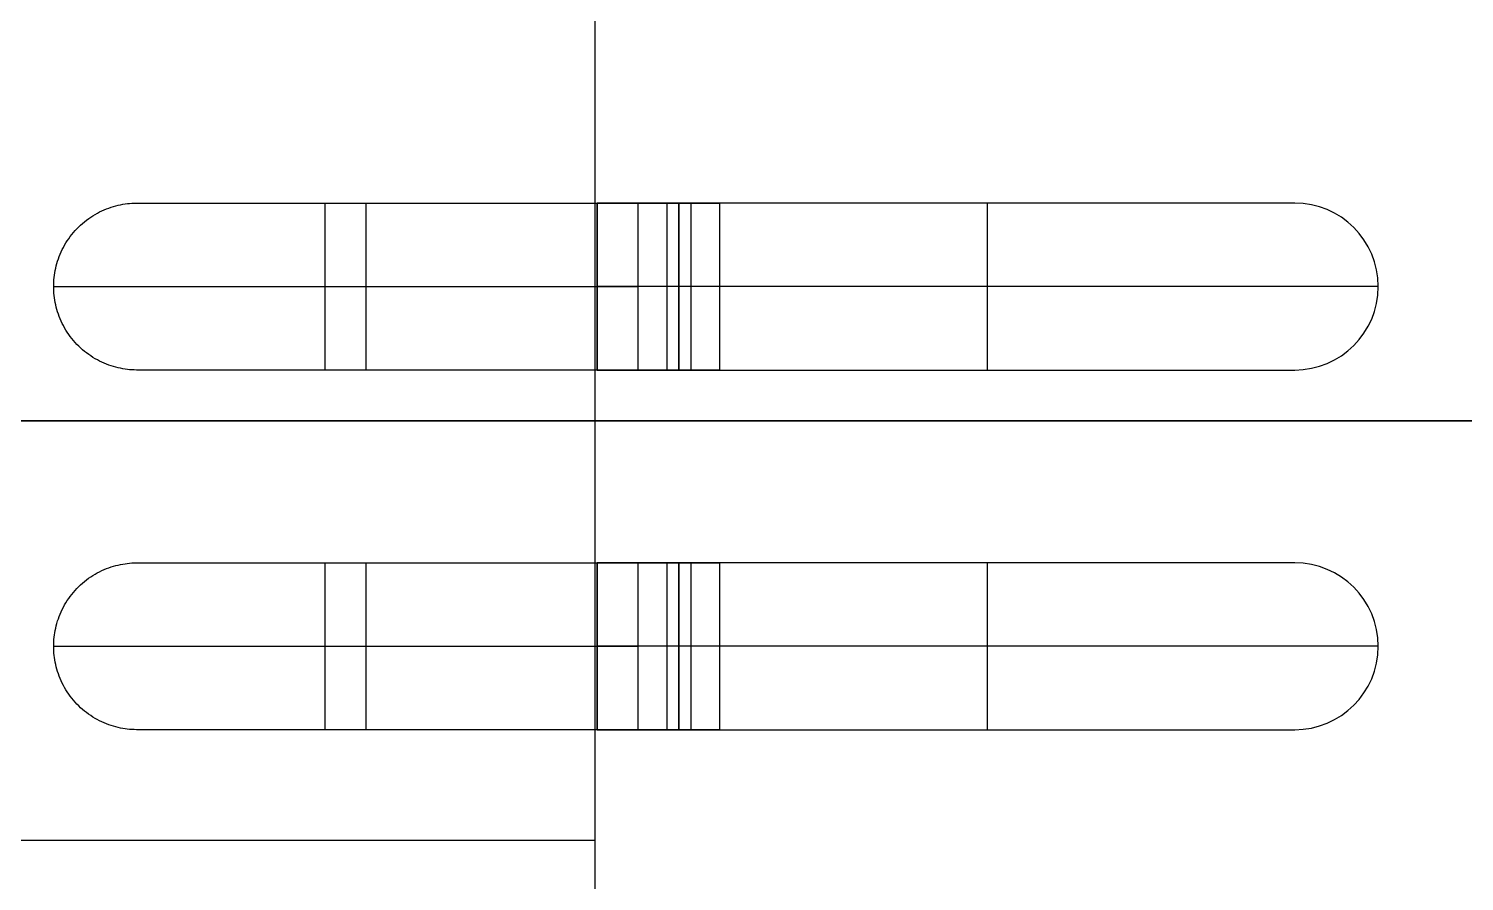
# Model space of a CAD drawing. Header units: millimetres. Extents: x 1.2 to 41.2, y 0.2 to 23.9.
# Drawn here: x 33.393 to 35.149, y 11.482 to 12.526 of the extents above; entities that cross this region are included whole.
import ezdxf

# ---------------------------------------------------------------- set-up
doc = ezdxf.new("R2010")
doc.units = ezdxf.units.MM
doc.layers.add('图层04', color=96, linetype='Continuous', true_color=0x007f00)
doc.layers.add('默认', color=18, linetype='Continuous', true_color=0x000000)

msp = doc.modelspace()

# ---------------------------------------------------------------- linework, layer by layer
at = {"layer": '图层04'}
for p, q in [((27.086, 11.5327, 1.6431), (34.086, 11.5327, 1.6431)), ((27.086, 11.5327, 2.0472), (34.086, 11.5327, 2.0472))]:
    msp.add_line(p, q, dxfattribs=at)
for points in [[(34.086, 8.0327, 1.6431), (34.086, 11.5327, 1.6431), (34.086, 15.0327, 1.6431)], [(34.086, 8.0327, 2.0472), (34.086, 11.5327, 2.0472), (34.086, 15.0327, 2.0472)], [(34.086, 8.0327, 1.8451), (34.086, 11.5327, 1.8451), (34.086, 15.0327, 1.8451)], [(34.086, 11.5327, 1.6431), (34.086, 11.5327, 1.8451), (34.086, 11.5327, 2.0472)]]:
    msp.add_open_spline(points, degree=2, dxfattribs=at)
at = {"layer": '默认'}
for p, q in [((34.0883, 12.3126, 1.6756), (34.1883, 12.3126, 1.6756)), ((34.1883, 12.3126, 2.1224), (34.0883, 12.3126, 2.1224)), ((34.1383, 12.3126, 1.7256), (34.1383, 12.3126, 1.6256)), ((34.1383, 12.3126, 2.0724), (34.1383, 12.3126, 2.1724)), ((34.1883, 12.1082, 1.6756), (34.0883, 12.1082, 1.6756)), ((34.0883, 12.1082, 2.1224), (34.1883, 12.1082, 2.1224)), ((34.1383, 12.1082, 1.6256), (34.1383, 12.1082, 1.7256)), ((34.1383, 12.1082, 2.1724), (34.1383, 12.1082, 2.0724)), ((41.1962, 12.046, -0.0005), (1.1962, 12.046, -0.0005)), ((41.1962, 12.0456, 1.5995), (1.1962, 12.0456, 1.5995)), ((34.0883, 11.8722, 1.6756), (34.1883, 11.8722, 1.6756)), ((34.1883, 11.8722, 2.1224), (34.0883, 11.8722, 2.1224)), ((34.1383, 11.8722, 1.7256), (34.1383, 11.8722, 1.6256)), ((34.1383, 11.8722, 2.0724), (34.1383, 11.8722, 2.1724)), ((34.1883, 11.6679, 1.6756), (34.0883, 11.6679, 1.6756)), ((34.0883, 11.6679, 2.1224), (34.1883, 11.6679, 2.1224)), ((34.1383, 11.6679, 1.6256), (34.1383, 11.6679, 1.7256)), ((34.1383, 11.6679, 2.1724), (34.1383, 11.6679, 2.0724))]:
    msp.add_line(p, q, dxfattribs=at)
for points in [[(34.0883, 12.1082, 2.0724), (33.8069, 12.1082, 2.0724), (33.5255, 12.1082, 2.0724), (33.4234, 12.1082, 2.0724), (33.4234, 12.2104, 2.0724), (33.4234, 12.3126, 2.0724), (33.5255, 12.3126, 2.0724), (33.8069, 12.3126, 2.0724), (34.0883, 12.3126, 2.0724)], [(34.0883, 12.1082, 2.1724), (33.8069, 12.1082, 2.1724), (33.5255, 12.1082, 2.1724), (33.4234, 12.1082, 2.1724), (33.4234, 12.2104, 2.1724), (33.4234, 12.3126, 2.1724), (33.5255, 12.3126, 2.1724), (33.8069, 12.3126, 2.1724), (34.0883, 12.3126, 2.1724)], [(34.0883, 12.1082, 2.1224), (33.8069, 12.1082, 2.1224), (33.5255, 12.1082, 2.1224), (33.4234, 12.1082, 2.1224), (33.4234, 12.2104, 2.1224), (33.4234, 12.3126, 2.1224), (33.5255, 12.3126, 2.1224), (33.8069, 12.3126, 2.1224), (34.0883, 12.3126, 2.1224)], [(34.0883, 11.6679, 2.0724), (33.8069, 11.6679, 2.0724), (33.5255, 11.6679, 2.0724), (33.4234, 11.6679, 2.0724), (33.4234, 11.77, 2.0724), (33.4234, 11.8722, 2.0724), (33.5255, 11.8722, 2.0724), (33.8069, 11.8722, 2.0724), (34.0883, 11.8722, 2.0724)], [(34.0883, 11.6679, 2.1724), (33.8069, 11.6679, 2.1724), (33.5255, 11.6679, 2.1724), (33.4234, 11.6679, 2.1724), (33.4234, 11.77, 2.1724), (33.4234, 11.8722, 2.1724), (33.5255, 11.8722, 2.1724), (33.8069, 11.8722, 2.1724), (34.0883, 11.8722, 2.1724)], [(34.0883, 11.6679, 2.1224), (33.8069, 11.6679, 2.1224), (33.5255, 11.6679, 2.1224), (33.4234, 11.6679, 2.1224), (33.4234, 11.77, 2.1224), (33.4234, 11.8722, 2.1224), (33.5255, 11.8722, 2.1224), (33.8069, 11.8722, 2.1224), (34.0883, 11.8722, 2.1224)]]:
    msp.add_rational_spline(points, [1, 1, 1, 0.707106781186, 1, 0.707106781186, 1, 1, 1], degree=2, knots=[0, 0, 0, 0.562778, 0.562778, 0.723265, 0.723265, 0.883753, 0.883753, 1.446531, 1.446531, 1.446531], dxfattribs=at)
for points, degree in [([(33.5255, 12.3126, 2.0724), (33.5255, 12.3126, 2.1224), (33.5255, 12.3126, 2.1724)], 2), ([(33.7558, 12.1082, 2.0724), (33.7558, 12.2104, 2.0724), (33.7558, 12.3126, 2.0724)], 2), ([(33.8058, 12.1082, 2.1724), (33.8058, 12.2104, 2.1724), (33.8058, 12.3126, 2.1724)], 2), ([(34.0883, 12.1082, 2.0724), (34.0883, 12.2104, 2.0724), (34.0883, 12.3126, 2.0724)], 2), ([(34.0883, 12.3126, 1.6256), (34.0883, 12.2104, 1.6256), (34.0883, 12.1082, 1.6256)], 2), ([(34.0883, 12.3126, 1.7256), (34.0883, 12.3126, 1.6756), (34.0883, 12.3126, 1.6256)], 2), ([(34.0883, 12.3126, 2.1724), (34.1133, 12.3126, 2.1724), (34.1383, 12.3126, 2.1724)], 2), ([(34.0883, 12.3126, 2.0724), (34.0883, 12.3126, 1.899), (34.0883, 12.3126, 1.7256)], 2), ([(34.0883, 12.3126, 1.7256), (34.1383, 12.3126, 1.7256), (34.1883, 12.3126, 1.7256)], 2), ([(34.1883, 12.3126, 2.0724), (34.1383, 12.3126, 2.0724), (34.0883, 12.3126, 2.0724)], 2), ([(34.0883, 12.3126, 2.0724), (34.0883, 12.3126, 2.1224), (34.0883, 12.3126, 2.1724)], 2), ([(34.1883, 12.3126, 1.6256), (34.155, 12.3126, 1.6256), (34.1216, 12.3126, 1.6256), (34.0883, 12.3126, 1.6256)], 3), ([(34.0883, 12.1082, 1.849), (34.0883, 12.2104, 1.849), (34.0883, 12.3126, 1.849)], 2), ([(34.0883, 12.3126, 1.899), (34.1383, 12.3126, 1.899), (34.1883, 12.3126, 1.899)], 2), ([(34.1383, 12.3126, 2.1724), (34.1383, 12.2104, 2.1724), (34.1383, 12.1082, 2.1724)], 2), ([(34.1383, 12.3126, 2.0724), (34.1383, 12.3126, 1.899), (34.1383, 12.3126, 1.7256)], 2), ([(34.1737, 12.3126, 2.1578), (34.1737, 12.2104, 2.1578), (34.1737, 12.1082, 2.1578)], 2), ([(34.1883, 12.3126, 2.0724), (34.1883, 12.3126, 1.924), (34.1883, 12.3126, 1.7756)], 2), ([(34.1883, 12.3126, 1.6256), (34.1883, 12.3126, 1.6756), (34.1883, 12.3126, 1.7256)], 2), ([(34.1883, 12.3126, 2.1224), (34.1883, 12.3126, 2.0974), (34.1883, 12.3126, 2.0724)], 2), ([(34.1883, 12.3126, 2.1224), (34.1883, 12.2104, 2.1224), (34.1883, 12.1082, 2.1224)], 2), ([(34.2383, 12.3126, 1.7256), (34.2216, 12.3126, 1.7256), (34.205, 12.3126, 1.7256), (34.1883, 12.3126, 1.7256)], 3), ([(34.1883, 12.3126, 1.7756), (34.1883, 12.2104, 1.7756), (34.1883, 12.1082, 1.7756)], 2), ([(34.1883, 12.3126, 1.7756), (34.1883, 12.3126, 1.7506), (34.1883, 12.3126, 1.7256)], 2), ([(34.1883, 12.1082, 1.899), (34.1883, 12.2104, 1.899), (34.1883, 12.3126, 1.899)], 2), ([(34.203, 12.3126, 1.7403), (34.203, 12.2104, 1.7403), (34.203, 12.1082, 1.7403)], 2), ([(34.2383, 12.3126, 1.7256), (34.2383, 12.2104, 1.7256), (34.2383, 12.1082, 1.7256)], 2), ([(34.5662, 12.1082, 1.6257), (34.5662, 12.2104, 1.6257), (34.5662, 12.3126, 1.6257)], 2), ([(34.5662, 12.1082, 1.7257), (34.5662, 12.2104, 1.7257), (34.5662, 12.3126, 1.7257)], 2), ([(34.942, 12.3126, 1.6258), (34.942, 12.3126, 1.6758), (34.942, 12.3126, 1.7258)], 2), ([(33.4234, 12.2104, 2.0724), (33.7558, 12.2104, 2.0724), (34.0883, 12.2104, 2.0724)], 2), ([(33.4234, 12.2104, 2.1724), (33.7808, 12.2104, 2.1724), (34.1383, 12.2104, 2.1724)], 2), ([(33.4234, 12.2104, 2.0724), (33.4234, 12.2104, 2.1224), (33.4234, 12.2104, 2.1724)], 2), ([(35.0442, 12.2104, 1.6258), (34.5662, 12.2104, 1.6257), (34.0883, 12.2104, 1.6256)], 2), ([(34.0883, 12.2104, 2.0724), (34.0883, 12.2104, 1.849), (34.0883, 12.2104, 1.6256)], 2), ([(34.1883, 12.2104, 2.1224), (34.1883, 12.2104, 1.949), (34.1883, 12.2104, 1.7756)], 2), ([(35.0442, 12.2104, 1.7258), (34.6412, 12.2104, 1.7257), (34.2383, 12.2104, 1.7256)], 2), ([(35.0442, 12.2104, 1.6258), (35.0442, 12.2104, 1.6758), (35.0442, 12.2104, 1.7258)], 2), ([(33.5255, 12.1082, 2.0724), (33.5255, 12.1082, 2.1224), (33.5255, 12.1082, 2.1724)], 2), ([(34.0883, 12.1082, 1.6256), (34.0883, 12.1082, 1.6756), (34.0883, 12.1082, 1.7256)], 2), ([(34.0883, 12.1082, 1.6256), (34.1216, 12.1082, 1.6256), (34.155, 12.1082, 1.6256), (34.1883, 12.1082, 1.6256)], 3), ([(34.0883, 12.1082, 1.7256), (34.0883, 12.1082, 1.899), (34.0883, 12.1082, 2.0724)], 2), ([(34.0883, 12.1082, 2.0724), (34.1383, 12.1082, 2.0724), (34.1883, 12.1082, 2.0724)], 2), ([(34.1883, 12.1082, 1.7256), (34.1383, 12.1082, 1.7256), (34.0883, 12.1082, 1.7256)], 2), ([(34.0883, 12.1082, 2.1724), (34.0883, 12.1082, 2.1224), (34.0883, 12.1082, 2.0724)], 2), ([(34.1383, 12.1082, 2.1724), (34.1133, 12.1082, 2.1724), (34.0883, 12.1082, 2.1724)], 2), ([(34.0883, 12.1082, 1.899), (34.1383, 12.1082, 1.899), (34.1883, 12.1082, 1.899)], 2), ([(34.1383, 12.1082, 1.7256), (34.1383, 12.1082, 1.899), (34.1383, 12.1082, 2.0724)], 2), ([(34.1883, 12.1082, 2.0724), (34.1883, 12.1082, 2.0974), (34.1883, 12.1082, 2.1224)], 2), ([(34.1883, 12.1082, 1.7256), (34.1883, 12.1082, 1.7506), (34.1883, 12.1082, 1.7756)], 2), ([(34.1883, 12.1082, 1.7256), (34.205, 12.1082, 1.7256), (34.2216, 12.1082, 1.7256), (34.2383, 12.1082, 1.7256)], 3), ([(34.1883, 12.1082, 1.7256), (34.1883, 12.1082, 1.6756), (34.1883, 12.1082, 1.6256)], 2), ([(34.1883, 12.1082, 1.7756), (34.1883, 12.1082, 1.924), (34.1883, 12.1082, 2.0724)], 2), ([(34.942, 12.1082, 1.6258), (34.942, 12.1082, 1.6758), (34.942, 12.1082, 1.7258)], 2), ([(33.5255, 11.8722, 2.0724), (33.5255, 11.8722, 2.1224), (33.5255, 11.8722, 2.1724)], 2), ([(33.7558, 11.6679, 2.0724), (33.7558, 11.77, 2.0724), (33.7558, 11.8722, 2.0724)], 2), ([(33.8058, 11.6679, 2.1724), (33.8058, 11.77, 2.1724), (33.8058, 11.8722, 2.1724)], 2), ([(34.0883, 11.6679, 2.0724), (34.0883, 11.77, 2.0724), (34.0883, 11.8722, 2.0724)], 2), ([(34.0883, 11.8722, 1.6256), (34.0883, 11.77, 1.6256), (34.0883, 11.6679, 1.6256)], 2), ([(34.0883, 11.8722, 1.7256), (34.0883, 11.8722, 1.6756), (34.0883, 11.8722, 1.6256)], 2), ([(34.0883, 11.8722, 2.1724), (34.1133, 11.8722, 2.1724), (34.1383, 11.8722, 2.1724)], 2), ([(34.0883, 11.8722, 2.0724), (34.0883, 11.8722, 1.899), (34.0883, 11.8722, 1.7256)], 2), ([(34.0883, 11.8722, 1.7256), (34.1383, 11.8722, 1.7256), (34.1883, 11.8722, 1.7256)], 2), ([(34.1883, 11.8722, 2.0724), (34.1383, 11.8722, 2.0724), (34.0883, 11.8722, 2.0724)], 2), ([(34.0883, 11.8722, 2.0724), (34.0883, 11.8722, 2.1224), (34.0883, 11.8722, 2.1724)], 2), ([(34.1883, 11.8722, 1.6256), (34.155, 11.8722, 1.6256), (34.1216, 11.8722, 1.6256), (34.0883, 11.8722, 1.6256)], 3), ([(34.0883, 11.6679, 1.849), (34.0883, 11.77, 1.849), (34.0883, 11.8722, 1.849)], 2), ([(34.0883, 11.8722, 1.899), (34.1383, 11.8722, 1.899), (34.1883, 11.8722, 1.899)], 2), ([(34.1383, 11.8722, 2.1724), (34.1383, 11.77, 2.1724), (34.1383, 11.6679, 2.1724)], 2), ([(34.1383, 11.8722, 2.0724), (34.1383, 11.8722, 1.899), (34.1383, 11.8722, 1.7256)], 2), ([(34.1737, 11.8722, 2.1578), (34.1737, 11.77, 2.1578), (34.1737, 11.6679, 2.1578)], 2), ([(34.1883, 11.8722, 2.0724), (34.1883, 11.8722, 1.924), (34.1883, 11.8722, 1.7756)], 2), ([(34.1883, 11.8722, 1.6256), (34.1883, 11.8722, 1.6756), (34.1883, 11.8722, 1.7256)], 2), ([(34.1883, 11.8722, 2.1224), (34.1883, 11.8722, 2.0974), (34.1883, 11.8722, 2.0724)], 2), ([(34.1883, 11.8722, 2.1224), (34.1883, 11.77, 2.1224), (34.1883, 11.6679, 2.1224)], 2), ([(34.2383, 11.8722, 1.7256), (34.2216, 11.8722, 1.7256), (34.205, 11.8722, 1.7256), (34.1883, 11.8722, 1.7256)], 3), ([(34.1883, 11.8722, 1.7756), (34.1883, 11.77, 1.7756), (34.1883, 11.6679, 1.7756)], 2), ([(34.1883, 11.8722, 1.7756), (34.1883, 11.8722, 1.7506), (34.1883, 11.8722, 1.7256)], 2), ([(34.1883, 11.6679, 1.899), (34.1883, 11.77, 1.899), (34.1883, 11.8722, 1.899)], 2), ([(34.203, 11.8722, 1.7403), (34.203, 11.77, 1.7403), (34.203, 11.6679, 1.7403)], 2), ([(34.2383, 11.8722, 1.7256), (34.2383, 11.77, 1.7256), (34.2383, 11.6679, 1.7256)], 2), ([(34.5662, 11.6679, 1.6257), (34.5662, 11.77, 1.6257), (34.5662, 11.8722, 1.6257)], 2), ([(34.5662, 11.6679, 1.7257), (34.5662, 11.77, 1.7257), (34.5662, 11.8722, 1.7257)], 2), ([(34.942, 11.8722, 1.6258), (34.942, 11.8722, 1.6758), (34.942, 11.8722, 1.7258)], 2), ([(33.4234, 11.77, 2.0724), (33.7558, 11.77, 2.0724), (34.0883, 11.77, 2.0724)], 2), ([(33.4234, 11.77, 2.1724), (33.7808, 11.77, 2.1724), (34.1383, 11.77, 2.1724)], 2), ([(33.4234, 11.77, 2.0724), (33.4234, 11.77, 2.1224), (33.4234, 11.77, 2.1724)], 2), ([(35.0442, 11.77, 1.6258), (34.5662, 11.77, 1.6257), (34.0883, 11.77, 1.6256)], 2), ([(34.0883, 11.77, 2.0724), (34.0883, 11.77, 1.849), (34.0883, 11.77, 1.6256)], 2), ([(34.1883, 11.77, 2.1224), (34.1883, 11.77, 1.949), (34.1883, 11.77, 1.7756)], 2), ([(35.0442, 11.77, 1.7258), (34.6412, 11.77, 1.7257), (34.2383, 11.77, 1.7256)], 2), ([(35.0442, 11.77, 1.6258), (35.0442, 11.77, 1.6758), (35.0442, 11.77, 1.7258)], 2), ([(33.5255, 11.6679, 2.0724), (33.5255, 11.6679, 2.1224), (33.5255, 11.6679, 2.1724)], 2), ([(34.0883, 11.6679, 1.6256), (34.0883, 11.6679, 1.6756), (34.0883, 11.6679, 1.7256)], 2), ([(34.0883, 11.6679, 1.6256), (34.1216, 11.6679, 1.6256), (34.155, 11.6679, 1.6256), (34.1883, 11.6679, 1.6256)], 3), ([(34.0883, 11.6679, 1.7256), (34.0883, 11.6679, 1.899), (34.0883, 11.6679, 2.0724)], 2), ([(34.0883, 11.6679, 2.0724), (34.1383, 11.6679, 2.0724), (34.1883, 11.6679, 2.0724)], 2), ([(34.1883, 11.6679, 1.7256), (34.1383, 11.6679, 1.7256), (34.0883, 11.6679, 1.7256)], 2), ([(34.0883, 11.6679, 2.1724), (34.0883, 11.6679, 2.1224), (34.0883, 11.6679, 2.0724)], 2), ([(34.1383, 11.6679, 2.1724), (34.1133, 11.6679, 2.1724), (34.0883, 11.6679, 2.1724)], 2), ([(34.0883, 11.6679, 1.899), (34.1383, 11.6679, 1.899), (34.1883, 11.6679, 1.899)], 2), ([(34.1383, 11.6679, 1.7256), (34.1383, 11.6679, 1.899), (34.1383, 11.6679, 2.0724)], 2), ([(34.1883, 11.6679, 2.0724), (34.1883, 11.6679, 2.0974), (34.1883, 11.6679, 2.1224)], 2), ([(34.1883, 11.6679, 1.7256), (34.1883, 11.6679, 1.7506), (34.1883, 11.6679, 1.7756)], 2), ([(34.1883, 11.6679, 1.7256), (34.205, 11.6679, 1.7256), (34.2216, 11.6679, 1.7256), (34.2383, 11.6679, 1.7256)], 3), ([(34.1883, 11.6679, 1.7256), (34.1883, 11.6679, 1.6756), (34.1883, 11.6679, 1.6256)], 2), ([(34.1883, 11.6679, 1.7756), (34.1883, 11.6679, 1.924), (34.1883, 11.6679, 2.0724)], 2), ([(34.942, 11.6679, 1.6258), (34.942, 11.6679, 1.6758), (34.942, 11.6679, 1.7258)], 2)]:
    msp.add_open_spline(points, degree=degree, dxfattribs=at)
at = {"layer": '默认', "extrusion": (9.9476e-13, -1, 1.56319e-12)}
msp.add_rational_spline([(34.1383, 12.3126, 2.1724), (34.1883, 12.3126, 2.1724), (34.1883, 12.3126, 2.1224)], [1, 0.707106781186, 1], degree=2, dxfattribs=at)
at = {"layer": '默认', "extrusion": (-0.000220476, 9.49279e-10, 1)}
for points in [[(34.1883, 12.1082, 1.6256), (34.4396, 12.1082, 1.6257), (34.6908, 12.1082, 1.6257), (34.942, 12.1082, 1.6258), (34.9984, 12.1082, 1.6258), (35.0442, 12.154, 1.6258), (35.0442, 12.2104, 1.6258), (35.0442, 12.2668, 1.6258), (34.9984, 12.3126, 1.6258), (34.942, 12.3126, 1.6258), (34.6908, 12.3126, 1.6257), (34.4396, 12.3126, 1.6257), (34.1883, 12.3126, 1.6256)], [(34.1883, 11.6679, 1.6256), (34.4396, 11.6679, 1.6257), (34.6908, 11.6679, 1.6257), (34.942, 11.6679, 1.6258), (34.9984, 11.6679, 1.6258), (35.0442, 11.7136, 1.6258), (35.0442, 11.77, 1.6258), (35.0442, 11.8265, 1.6258), (34.9984, 11.8722, 1.6258), (34.942, 11.8722, 1.6258), (34.6908, 11.8722, 1.6257), (34.4396, 11.8722, 1.6257), (34.1883, 11.8722, 1.6256)]]:
    msp.add_open_spline(points, degree=3, knots=[0.100022, 0.100022, 0.100022, 0.100022, 0.853706, 0.853706, 0.853706, 1.031249, 1.031249, 1.031249, 1.208793, 1.208793, 1.208793, 1.962477, 1.962477, 1.962477, 1.962477], dxfattribs=at)
at = {"layer": '默认', "extrusion": (4.01292e-12, 1, 3.44537e-12)}
msp.add_rational_spline([(34.1883, 12.3126, 1.7756), (34.1883, 12.3126, 1.7256), (34.2383, 12.3126, 1.7256)], [1, 0.707028826879, 1], degree=2, dxfattribs=at)
at = {"layer": '默认', "extrusion": (-0.000220476, 4.74637e-10, 1)}
for points in [[(34.1883, 12.1082, 1.6756), (34.4395, 12.1082, 1.6757), (34.6908, 12.1082, 1.6757), (34.942, 12.1082, 1.6758), (34.9984, 12.1082, 1.6758), (35.0442, 12.154, 1.6758), (35.0442, 12.2104, 1.6758), (35.0442, 12.2668, 1.6758), (34.9984, 12.3126, 1.6758), (34.942, 12.3126, 1.6758), (34.6908, 12.3126, 1.6757), (34.4395, 12.3126, 1.6757), (34.1883, 12.3126, 1.6756)], [(34.1883, 11.6679, 1.6756), (34.4395, 11.6679, 1.6757), (34.6908, 11.6679, 1.6757), (34.942, 11.6679, 1.6758), (34.9984, 11.6679, 1.6758), (35.0442, 11.7136, 1.6758), (35.0442, 11.77, 1.6758), (35.0442, 11.8265, 1.6758), (34.9984, 11.8722, 1.6758), (34.942, 11.8722, 1.6758), (34.6908, 11.8722, 1.6757), (34.4395, 11.8722, 1.6757), (34.1883, 11.8722, 1.6756)]]:
    msp.add_open_spline(points, degree=3, knots=[0.100022, 0.100022, 0.100022, 0.100022, 0.853706, 0.853706, 0.853706, 1.031249, 1.031249, 1.031249, 1.208793, 1.208793, 1.208793, 1.962477, 1.962477, 1.962477, 1.962477], dxfattribs=at)
at = {"layer": '默认', "extrusion": (-0.000220476, 2.18863e-15, 1)}
for points in [[(34.2383, 12.1082, 1.7256), (34.4729, 12.1082, 1.7257), (34.7074, 12.1082, 1.7258), (34.942, 12.1082, 1.7258), (34.9984, 12.1082, 1.7258), (35.0442, 12.154, 1.7258), (35.0442, 12.2104, 1.7258), (35.0442, 12.2668, 1.7258), (34.9984, 12.3126, 1.7258), (34.942, 12.3126, 1.7258), (34.7074, 12.3126, 1.7258), (34.4729, 12.3126, 1.7257), (34.2383, 12.3126, 1.7256)], [(34.2383, 11.6679, 1.7256), (34.4729, 11.6679, 1.7257), (34.7074, 11.6679, 1.7258), (34.942, 11.6679, 1.7258), (34.9984, 11.6679, 1.7258), (35.0442, 11.7136, 1.7258), (35.0442, 11.77, 1.7258), (35.0442, 11.8265, 1.7258), (34.9984, 11.8722, 1.7258), (34.942, 11.8722, 1.7258), (34.7074, 11.8722, 1.7258), (34.4729, 11.8722, 1.7257), (34.2383, 11.8722, 1.7256)]]:
    msp.add_open_spline(points, degree=3, knots=[0.150033, 0.150033, 0.150033, 0.150033, 0.853706, 0.853706, 0.853706, 1.031249, 1.031249, 1.031249, 1.208793, 1.208793, 1.208793, 1.912466, 1.912466, 1.912466, 1.912466], dxfattribs=at)
at = {"layer": '默认', "extrusion": (-3.55271e-14, -1, 1.52767e-12)}
for points in [[(34.1883, 12.2104, 2.1224), (34.1883, 12.2104, 2.1724), (34.1383, 12.2104, 2.1724)], [(34.1883, 11.77, 2.1224), (34.1883, 11.77, 2.1724), (34.1383, 11.77, 2.1724)]]:
    msp.add_rational_spline(points, [1, 0.707106781186, 1], degree=2, dxfattribs=at)
at = {"layer": '默认', "extrusion": (3.80001e-12, 1, 2.52187e-12)}
msp.add_rational_spline([(34.2383, 12.2104, 1.7256), (34.1883, 12.2104, 1.7256), (34.1883, 12.2104, 1.7756)], [1, 0.707028826879, 1], degree=2, dxfattribs=at)
at = {"layer": '默认', "extrusion": (1.06581e-12, -1, 1.63425e-12)}
msp.add_rational_spline([(34.1883, 12.1082, 2.1224), (34.1883, 12.1082, 2.1724), (34.1383, 12.1082, 2.1724)], [1, 0.707106781186, 1], degree=2, dxfattribs=at)
at = {"layer": '默认', "extrusion": (4.11946e-12, 1, 3.55193e-12)}
msp.add_rational_spline([(34.2383, 12.1082, 1.7256), (34.1883, 12.1082, 1.7256), (34.1883, 12.1082, 1.7756)], [1, 0.707028826879, 1], degree=2, dxfattribs=at)
at = {"layer": '默认', "extrusion": (1.03029e-12, -1, 1.59872e-12)}
msp.add_rational_spline([(34.1383, 11.8722, 2.1724), (34.1883, 11.8722, 2.1724), (34.1883, 11.8722, 2.1224)], [1, 0.707106781186, 1], degree=2, dxfattribs=at)
at = {"layer": '默认', "extrusion": (4.33253e-12, 1, 3.76505e-12)}
msp.add_rational_spline([(34.1883, 11.8722, 1.7756), (34.1883, 11.8722, 1.7256), (34.2383, 11.8722, 1.7256)], [1, 0.707028826879, 1], degree=2, dxfattribs=at)
at = {"layer": '默认', "extrusion": (3.7645e-12, 1, 2.48635e-12)}
msp.add_rational_spline([(34.2383, 11.77, 1.7256), (34.1883, 11.77, 1.7256), (34.1883, 11.77, 1.7756)], [1, 0.707028826879, 1], degree=2, dxfattribs=at)
at = {"layer": '默认', "extrusion": (9.59233e-13, -1, 1.52767e-12)}
msp.add_rational_spline([(34.1883, 11.6679, 2.1224), (34.1883, 11.6679, 2.1724), (34.1383, 11.6679, 2.1724)], [1, 0.707106781186, 1], degree=2, dxfattribs=at)
at = {"layer": '默认', "extrusion": (3.76434e-12, 1, 3.19674e-12)}
msp.add_rational_spline([(34.2383, 11.6679, 1.7256), (34.1883, 11.6679, 1.7256), (34.1883, 11.6679, 1.7756)], [1, 0.707028826879, 1], degree=2, dxfattribs=at)

doc.saveas('drawing.dxf')
